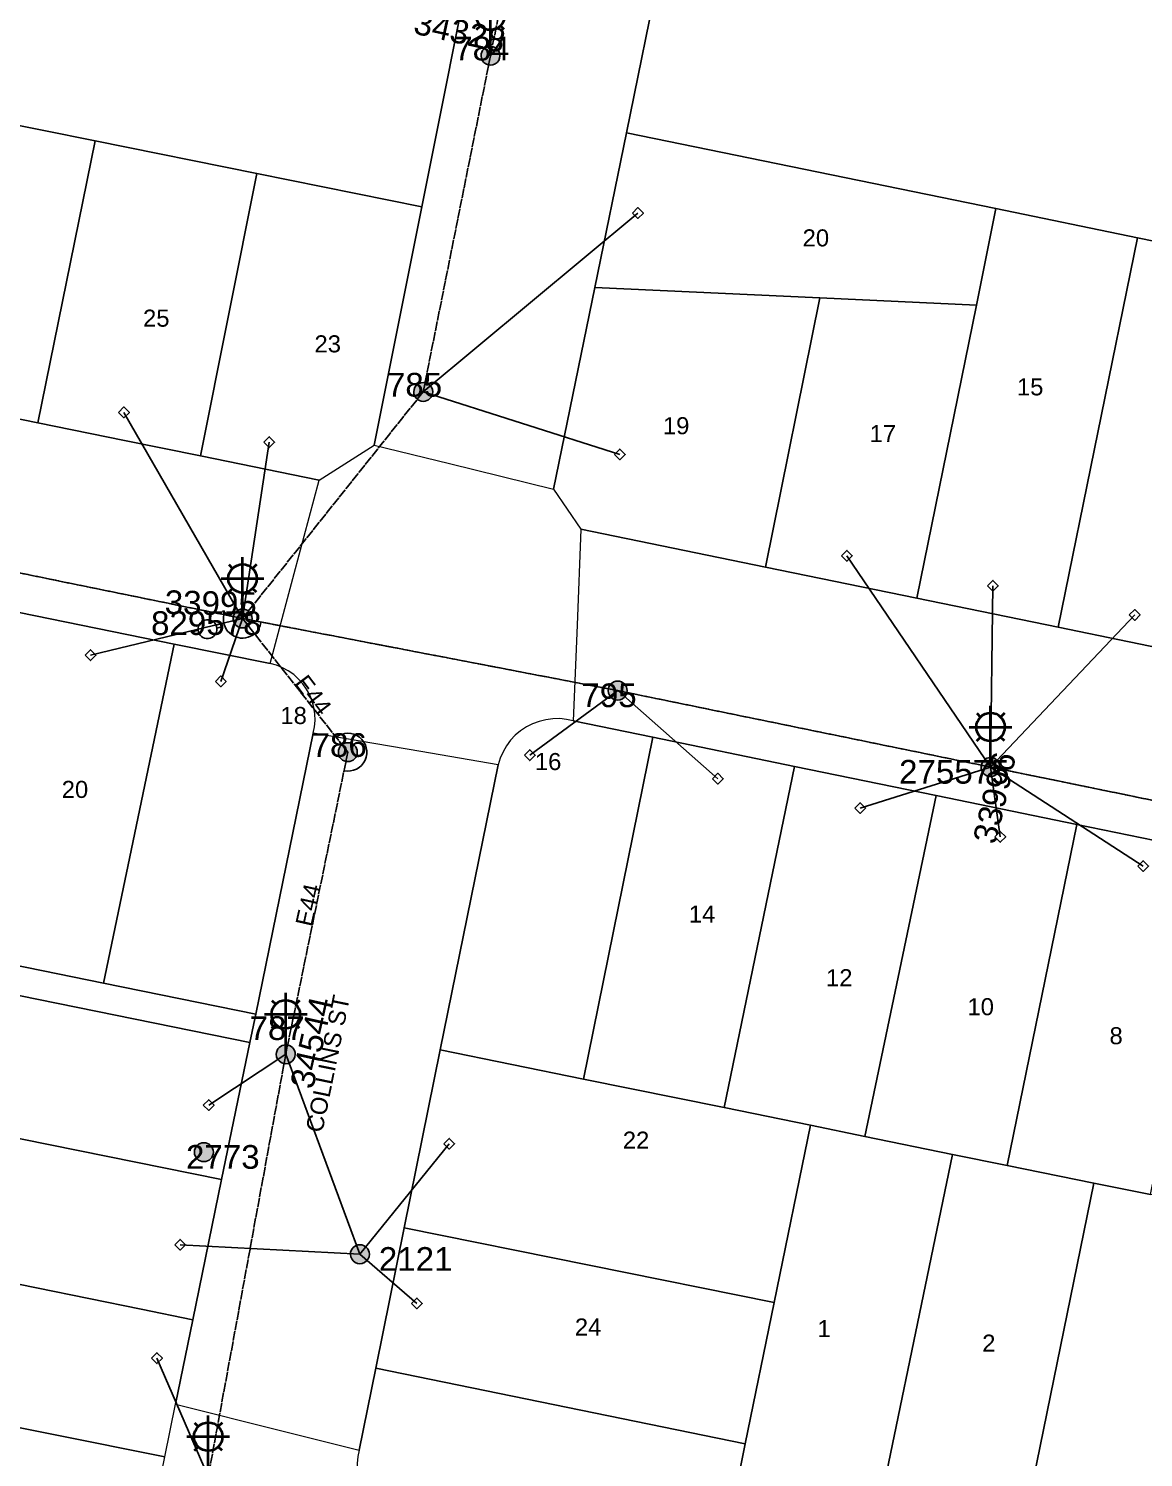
# Model space of a CAD drawing. Header units: metres. Extents: x 291879 to 294448, y 6259965 to 6261176.
# Drawn here: x 293899.6 to 294017.3, y 6260637.2 to 6260788 of the extents above; entities that cross this region are included whole.
import ezdxf
from ezdxf.enums import TextEntityAlignment as Align

# ---------------------------------------------------------------- set-up
doc = ezdxf.new("R2010")
doc.units = ezdxf.units.M
doc.linetypes.add('Cable Exist OH', pattern=[1, 1, 0])
doc.layers.get('0').update_dxf_attribs({"color": 6})
doc.layers.add('Cadastre Land Parcels_SP_EXT', color=9, linetype='Continuous', lineweight=5)
doc.layers.add('Cadastre Roads_SP_EXT', color=9, linetype='Continuous', lineweight=5)
for name, color, linetype in [('Equip_SP_LV_EXT', 7, 'Continuous'), ('Equip_SP_SL_EXT', 7, 'Continuous'), ('Mains_HV_EXT', 7, 'Continuous'), ('Mains_LV_EXT', 7, 'Continuous'), ('Mains_SL_EXT', 7, 'Continuous'), ('Services_SP_EXT', 7, 'Continuous'), ('SupportsOH_SP_TR_HV_LV_SL_EXT', 7, 'Continuous')]:
    doc.layers.add(name, color=color, linetype=linetype)
doc.styles.add('iecARIAL', font='arial.ttf', dxfattribs={"height": 2})
doc.styles.add('POLE_LABEL', font='arial.ttf')
doc.styles.get("Standard").update_dxf_attribs({"font": 'arial.ttf'})

# ---------------------------------------------------------------- blocks, each defined once
blk = doc.blocks.new('LV_OH_LINKS_OPEN_EXT')
for p, q in [((-0.17, 4.97), (-0.17, 5.46)), ((0.17, 4.97), (0.17, 5.46)), ((-0.17, 3), (-0.17, 2.5)), ((0.17, 3), (0.17, 2.5))]:
    blk.add_line(p, q)
blk.add_lwpolyline([(0, 2.99, 1), (0, 4.98, 1)], format="xyb", close=True)
at = {"flags": 9}
for tag, p in [('ACTUAL_STATUS', (0, 0)), ('CONSTRUCTED_VOLTAGE', (0, -0.2)), ('OPERATING_VOLTAGE', (0, -0.6)), ('ORIENTATION', (0, -0.8)), ('OWNED_BY', (0, -1)), ('STATE', (0, -1.2)), ('SWITCH_TYPE', (0, -1.4)), ('NO_PHASES', (0, -0.4)), ('USAGE', (0, -1.6)), ('LEGEND', (0, -1.8)), ('NOTES', (0, -2))]:
    blk.add_attdef(tag, text='', height=0.2, dxfattribs=at).set_placement(p, align=Align.MIDDLE_LEFT)
at = {"flags": 1}
blk.add_attdef('Z', (0, 0), '', height=0.2, dxfattribs=at)
blk = doc.blocks.new('SL_LANTERN_EXT')
at = {"lineweight": 40}
for p, q in [((0, 1.97), (0, 6.47)), ((-1.46, 5.68), (-1.06, 5.28)), ((1.46, 5.68), (1.06, 5.28)), ((-2.25, 4.22), (2.25, 4.22)), ((-1.46, 2.76), (-1.06, 3.16)), ((1.46, 2.76), (1.06, 3.16)), ((0, 0), (0, 2.72))]:
    blk.add_line(p, q, dxfattribs=at)
blk.add_circle((0, 4.22), 1.5, dxfattribs=at)
at = {"style": 'iecARIAL', "flags": 8}
blk.add_attdef('ASSET_NUM', (1.5, 1.5), '', height=2.5, dxfattribs=at)
for tag, p, height, flags in [('OPERATING_VOLTAGE', (0.98, -1.65), 0.2, 9), ('CONSTRUCTED_VOLTAGE', (0.98, -0.65), 0.2, 9), ('CONTROL_TYPE', (0.98, -0.85), 0.2, 9), ('LANTERN_PURPOSE', (0.98, -1.05), 0.2, 9), ('LANTERN_TYPE', (0.98, -1.25), 0.2, 9), ('NO_PHASES', (0.98, -1.45), 0.2, 9), ('LNUMBER', (2.18, -3.25), 2.5, 8), ('ORIENTATION', (0.98, -1.85), 0.2, 9), ('OWNED_BY', (0.98, -2.05), 0.2, 9), ('STATE', (0.98, -2.25), 0.2, 9), ('USAGE', (0.98, -2.45), 0.2, 9), ('CEXIST', (0.98, -2.65), 0.2, 9), ('CNEW', (0.98, -2.85), 0.2, 9), ('CNUMBER', (0.98, -3.05), 0.2, 9), ('CREMOVE', (0.98, -3.25), 0.2, 9), ('CREPLACE', (0.98, -3.45), 0.2, 9), ('LKINGHEIGHT', (0.98, -3.65), 0.2, 9), ('LBRACKET', (0.98, -3.85), 0.2, 9), ('LBRACKETVOCAB', (0.98, -4.05), 0.2, 9), ('LCATEGORY', (0.98, -4.25), 0.2, 9), ('LCHARGE1', (0.98, -4.45), 0.2, 9), ('LCHARGE1PERCENT', (0.98, -4.65), 0.2, 9), ('LCHARGE2', (0.98, -4.85), 0.2, 9), ('LCHARGE2PERCENT', (0.98, -5.05), 0.2, 9), ('LCHARGE3', (0.98, -5.25), 0.2, 9), ('LCHARGE3PERCENT', (0.98, -5.45), 0.2, 9), ('LEXIST', (0.98, -5.65), 0.2, 9), ('LLAMP', (0.98, -5.85), 0.2, 9), ('LLAMPVOCAB', (0.98, -6.05), 0.2, 9), ('LMAST', (0.98, -6.25), 0.2, 9), ('LMASTVOCAB', (0.98, -6.45), 0.2, 9), ('LNEW', (0.98, -6.65), 0.2, 9), ('LANTNUMBER', (0.98, -6.85), 0.2, 9), ('LOUTREACH', (0.98, -7.25), 0.2, 9), ('LOUTREACHVOCAB', (0.98, -7.45), 0.2, 9), ('LRATECODE', (0.98, -7.65), 0.2, 9), ('LREMOVE', (0.98, -7.85), 0.2, 9), ('LREPLACE', (0.98, -8.05), 0.2, 9), ('LTYPE', (0.98, -8.25), 0.2, 9), ('LTYPEVOCAB', (0.98, -8.45), 0.2, 9), ('LEGEND', (0.98, -8.65), 0.2, 9), ('LOCATION', (0.98, -8.85), 0.2, 9), ('NOTES', (0.98, -9.05), 0.2, 9), ('STREETNAME', (0.98, -9.25), 0.2, 9), ('SUBURB', (0.98, -9.45), 0.2, 1)]:
    blk.add_attdef(tag, p, '', height=height, dxfattribs=dict(flags=flags))
blk = doc.blocks.new('CCP_EXT')
at = {"flags": 9}
for tag, p in [('LIFE_SUPPORT', (0, -1.6)), ('STATE', (0, -1.8)), ('NOTES', (0, -2))]:
    blk.add_attdef(tag, text='', height=0.2, dxfattribs=at).set_placement(p, align=Align.MIDDLE_LEFT)
blk.add_wipeout([(0, 0.57), (0.57, 0), (0, -0.57), (-0.57, 0)])
blk.add_lwpolyline([(-0.57, 0), (0, 0.57), (0.57, 0), (0, -0.57), (-0.57, 0)])
at = {"flags": 1}
blk.add_attdef('Z', (0, 0), '', height=0.2, dxfattribs=at)
at = {"flags": 9}
for tag, p in [('CCP_TYPE', (0, 0)), ('CONSTRUCTED_VOLTAGE', (0, -0.2)), ('OPERATING_VOLTAGE', (0, -0.6)), ('ORIENTATION', (0, -0.8)), ('OWNED_BY', (0, -1)), ('NO_PHASES', (0, -0.4)), ('USAGE', (0, -1.2)), ('LEGEND', (0, -1.4))]:
    blk.add_attdef(tag, text='', height=0.2, dxfattribs=at).set_placement(p, align=Align.MIDDLE_LEFT)
blk = doc.blocks.new('POLE_EXT')
blk.add_hatch(color=256).paths.add_polyline_path([(-1, 0, 1), (1, 0, 1)])
blk.add_lwpolyline([(-1, 0, 1), (1, 0, 1)], format="xyb", close=True)
for tag, height, flags, p in [('pNumber', 2.5, 8, (-17.84, 2.07)), ('OWNED_BY', 0.2, 9, (1.35, -0.4)), ('SPECIAL_USE', 0.2, 9, (1.35, -0.8)), ('STATE', 0.2, 9, (1.35, -1)), ('cLV', 0.2, 9, (1.35, -1.4)), ('hDepth', 0.2, 9, (1.35, -1.6)), ('PARENT', 0.2, 9, (1.35, -0.6)), ('USAGE', 0.2, 9, (1.35, -1.2)), ('hDia', 0.2, 9, (1.35, -1.8)), ('cHV', 0.2, 9, (1.35, -2)), ('LBRACKET', 0.2, 9, (1.35, -2.2)), ('LExisting', 0.2, 9, (1.35, -2.4)), ('LANTNUMBER', 0.2, 9, (1.35, -2.6)), ('LOther', 0.2, 9, (1.35, -2.8)), ('LRemove', 0.2, 9, (1.35, -3)), ('cLinedev', 0.2, 9, (1.35, -3.4)), ('pExisting', 0.2, 9, (1.35, -3.8)), ('pFooting', 0.2, 9, (1.35, -4.4)), ('pNew', 0.2, 9, (1.35, -4.6)), ('LEGEND', 0.2, 9, (1.35, -3.2)), ('LOCATION', 0.2, 9, (1.35, -3.6)), ('PFNUMBER', 0.2, 9, (1.35, -4)), ('NEWPFNUMBER', 0.2, 9, (1.35, -4.2)), ('pRelocate', 0.2, 9, (1.35, -5)), ('pRemove', 0.2, 9, (1.35, -5.2)), ('pReplace', 0.2, 9, (1.35, -5.4)), ('pStay', 0.2, 9, (1.35, -5.6)), ('pType', 0.2, 9, (1.35, -5.8)), ('cspan', 0.2, 9, (1.35, -6)), ('STREETNAME', 0.2, 9, (1.35, -6.2)), ('SUBURB', 0.2, 9, (1.35, -6.4)), ('OPERATED_BY', 0.2, 9, (1.36, -7.01)), ('NOTES', 0.2, 9, (1.35, -6.6)), ('MAINTAINED_BY', 0.2, 9, (1.36, -6.81))]:
    blk.add_attdef(tag, text='', height=height, dxfattribs=dict(flags=flags)).set_placement(p, align=Align.MIDDLE_LEFT)
at = {"style": 'POLE_LABEL'}
for tag, height, flags, p in [('ASSET_NUM', 2.5, 8, (2, 2)), ('STRUCTURE_PLANT_NUMBER', 0.2, 9, (1.35, 0.03)), ('STREET_CODE', 0.2, 9, (1.35, -0.2))]:
    blk.add_attdef(tag, text='', height=height, dxfattribs=dict(at, flags=flags)).set_placement(p, align=Align.MIDDLE_LEFT)
at = {"flags": 1}
blk.add_attdef('Z', (1.35, -7.33), '', height=0.2, dxfattribs=at)

msp = doc.modelspace()

# ---------------------------------------------------------------- linework, layer by layer
at = {"layer": 'Cadastre Land Parcels_SP_EXT', "linetype": 'Continuous'}
for points in [[(293958.79, 6260857.71), (293890.75, 6260871.56), (293884.78, 6260842.03), (293878.77, 6260812.48), (293872.77, 6260783.01), (293889.86, 6260779.56), (293906.66, 6260776.16), (293923.72, 6260772.71), (293941.11, 6260769.2), (293947.05, 6260798.84), (293952.96, 6260828.35), (293958.79, 6260857.71)], [(294035.79, 6260799.16), (294020.2, 6260802.36), (293986.49, 6260809.29), (293969.97, 6260812.65), (293962.71, 6260777.03), (294001.69, 6260769.03), (294016.62, 6260765.95), (294031.66, 6260762.86), (294046.59, 6260759.78), (294051.29, 6260758.83), (294055.03, 6260776.96), (294052.28, 6260795.77), (294035.79, 6260799.16)], [(293906.66, 6260776.16), (293889.86, 6260779.56), (293883.69, 6260749.87), (293900.62, 6260746.42), (293906.66, 6260776.16)], [(294001.69, 6260769.03), (293962.71, 6260777.03), (293959.37, 6260760.68), (293983.11, 6260759.59), (293999.63, 6260758.83), (294001.69, 6260769.03)], [(293923.72, 6260772.71), (293906.66, 6260776.16), (293900.62, 6260746.42), (293909.75, 6260744.56), (293917.79, 6260742.92), (293923.72, 6260772.71)], [(293936.08, 6260744.05), (293941.11, 6260769.2), (293923.72, 6260772.71), (293917.79, 6260742.92), (293930.3, 6260740.37), (293936.08, 6260744.05)], [(294016.62, 6260765.95), (294001.69, 6260769.03), (293999.63, 6260758.83), (293993.36, 6260727.91), (294008.27, 6260724.84), (294016.62, 6260765.95)], [(294031.66, 6260762.86), (294016.62, 6260765.95), (294008.27, 6260724.84), (294023.24, 6260721.77), (294031.66, 6260762.86)], [(293983.11, 6260759.59), (293959.37, 6260760.68), (293955.03, 6260739.43), (293957.91, 6260735.18), (293977.39, 6260731.18), (293983.11, 6260759.59)], [(293999.63, 6260758.83), (293983.11, 6260759.59), (293977.39, 6260731.18), (293993.36, 6260727.91), (293999.63, 6260758.83)], [(293915.01, 6260723.06), (293898.65, 6260726.39), (293891.33, 6260690.58), (293907.54, 6260687.29), (293915.01, 6260723.06)], [(293925.13, 6260721.01), (293915.01, 6260723.06), (293907.54, 6260687.29), (293923.6, 6260684.03), (293929.67, 6260713.65), (293929.8, 6260714.33), (293929.86, 6260715.02), (293929.84, 6260715.71), (293929.74, 6260716.39), (293929.56, 6260717.06), (293929.3, 6260717.7), (293928.97, 6260718.3), (293928.58, 6260718.87), (293928.12, 6260719.38), (293927.61, 6260719.84), (293927.04, 6260720.24), (293926.44, 6260720.57), (293925.8, 6260720.83), (293925.13, 6260721.01)], [(293923.6, 6260684.03), (293907.54, 6260687.29), (293891.33, 6260690.58), (293875.2, 6260693.84), (293859.04, 6260697.12), (293842.87, 6260700.4), (293826.82, 6260703.66), (293810.53, 6260706.96), (293794.48, 6260710.22), (293787.63, 6260714.14), (293782.9, 6260721.83), (293781.58, 6260711.09), (293792.06, 6260707.68), (293849.99, 6260695.86), (293922.97, 6260681.03), (293923.6, 6260684.03)], [(293957.11, 6260714.97), (293956.39, 6260715.12), (293955.67, 6260715.2), (293954.93, 6260715.19), (293954.21, 6260715.09), (293953.5, 6260714.91), (293952.81, 6260714.66), (293952.16, 6260714.32), (293951.55, 6260713.92), (293950.99, 6260713.45), (293950.49, 6260712.92), (293950.06, 6260712.33), (293949.69, 6260711.7), (293949.4, 6260711.03), (293949.18, 6260710.33), (293943.07, 6260680.26), (293958.2, 6260677.17), (293965.51, 6260713.24), (293957.11, 6260714.97)], [(293980.44, 6260710.15), (293965.51, 6260713.24), (293958.2, 6260677.17), (293973.02, 6260674.15), (293980.44, 6260710.15)], [(293995.38, 6260707.1), (293980.44, 6260710.15), (293973.02, 6260674.15), (293982.14, 6260672.29), (293987.87, 6260671.12), (293995.38, 6260707.1)], [(294010.22, 6260704.04), (293995.38, 6260707.1), (293987.87, 6260671.12), (293997.13, 6260669.22), (294002.88, 6260668.05), (294010.22, 6260704.04)], [(294025.32, 6260700.95), (294010.22, 6260704.04), (294002.88, 6260668.05), (294012.02, 6260666.17), (294017.99, 6260664.97), (294025.32, 6260700.95)], [(293919.99, 6260666.57), (293922.97, 6260681.03), (293849.99, 6260695.86), (293847.84, 6260682.61), (293847.64, 6260681.21), (293919.99, 6260666.57)], [(293919.99, 6260666.57), (293847.64, 6260681.21), (293845.43, 6260667.72), (293845.21, 6260666.39), (293911.53, 6260652.87), (293916.97, 6260651.77), (293919.99, 6260666.57)], [(293958.2, 6260677.17), (293943.07, 6260680.26), (293939.27, 6260661.47), (293978.3, 6260653.57), (293982.14, 6260672.29), (293973.02, 6260674.15), (293958.2, 6260677.17)], [(293987.87, 6260671.12), (293982.14, 6260672.29), (293978.3, 6260653.57), (293975.25, 6260638.69), (293972.28, 6260623.81), (293987.1, 6260620.8), (293997.13, 6260669.22), (293987.87, 6260671.12)], [(294002.88, 6260668.05), (293997.13, 6260669.22), (293987.1, 6260620.8), (294002.14, 6260617.74), (294012.02, 6260666.17), (294002.88, 6260668.05)], [(293914.02, 6260637.29), (293915.15, 6260642.85), (293916.97, 6260651.77), (293911.53, 6260652.87), (293845.21, 6260666.39), (293843.03, 6260652.82), (293842.8, 6260651.59), (293914.02, 6260637.29)], [(294017.99, 6260664.97), (294012.02, 6260666.17), (294002.14, 6260617.74), (294016.98, 6260614.73), (294032.86, 6260658.16), (294032.88, 6260661.93), (294017.99, 6260664.97)], [(293978.3, 6260653.57), (293939.27, 6260661.47), (293936.26, 6260646.67), (293975.25, 6260638.69), (293978.3, 6260653.57)], [(293911.02, 6260622.67), (293914.02, 6260637.29), (293842.8, 6260651.59), (293840.54, 6260637.59), (293840.4, 6260636.84), (293911.02, 6260622.67)], [(293975.25, 6260638.69), (293936.26, 6260646.67), (293934.5, 6260638.02), (293934.37, 6260637.32), (293934.32, 6260636.6), (293934.35, 6260635.88), (293934.47, 6260635.17), (293934.68, 6260634.47), (293934.96, 6260633.81), (293935.32, 6260633.19), (293935.75, 6260632.61), (293936.24, 6260632.08), (293936.79, 6260631.62), (293937.39, 6260631.23), (293938.04, 6260630.9), (293938.71, 6260630.66), (293939.42, 6260630.49), (293972.28, 6260623.81), (293975.25, 6260638.69)]]:
    msp.add_lwpolyline(points, close=True, dxfattribs=at)
at = {"layer": 'Mains_LV_EXT', "linetype": 'Cable Exist OH'}
for points in [[(293956.57, 6260826.1), (293948.37, 6260785.15)], [(293948.37, 6260785.15), (293941.27, 6260749.68)], [(293877.81, 6260734.84), (293922.21, 6260725.77)], [(293922.21, 6260725.77), (293961.79, 6260718.16)], [(293922.21, 6260725.77), (293933.32, 6260711.66)], [(293933.32, 6260711.66), (293926.77, 6260679.78)]]:
    msp.add_lwpolyline(points, dxfattribs=at)
at = {"layer": 'Mains_LV_EXT', "linetype": 'Continuous'}
for points in [[(293920.25, 6260726.18, 1.023499), (293924.15, 6260725.3)], [(293932.92, 6260709.7, 1.56817), (293932.08, 6260713.23)]]:
    msp.add_lwpolyline(points, format="xyb", dxfattribs=at)
at = {"layer": 'Mains_SL_EXT', "linetype": 'Cable Exist OH'}
for points in [[(293956.57, 6260826.1), (293948.37, 6260785.15)], [(293838.93, 6260742.76), (293877.81, 6260734.84), (293922.21, 6260725.77)], [(293922.21, 6260725.77), (293933.32, 6260711.66), (293926.77, 6260679.78)]]:
    msp.add_lwpolyline(points, dxfattribs=at)
at = {"layer": 'Services_SP_EXT'}
msp.add_lwpolyline([(293934.59, 6260658.68), (293926.77, 6260679.78)], dxfattribs=at)

# ---------------------------------------------------------------- block references
at = {"layer": 'Equip_SP_LV_EXT', "rotation": 106.233078152199}
msp.add_blockref('LV_OH_LINKS_OPEN_EXT', (293922.33, 6260725.75), dxfattribs=at)
at = {"layer": 'Equip_SP_SL_EXT'}
ref = msp.add_blockref('SL_LANTERN_EXT', (293948.37, 6260785.15), dxfattribs=at)
ref.add_attrib('ASSET_NUM', '34328', dxfattribs={"layer": '0', "height": 2.5, "rotation": 347.5833, "style": 'iecARIAL'}).set_placement((293949.87, 6260786.65), align=Align.MIDDLE_RIGHT)
ref = msp.add_blockref('SL_LANTERN_EXT', (293922.21, 6260725.77), dxfattribs=at)
ref.add_attrib('ASSET_NUM', '33995', dxfattribs={"layer": '0', "height": 2.5, "rotation": 358.6995, "style": 'iecARIAL'}).set_placement((293923.71, 6260727.28), align=Align.MIDDLE_RIGHT)
ref = msp.add_blockref('SL_LANTERN_EXT', (294001.13, 6260710.09), dxfattribs=at)
ref.add_attrib('ASSET_NUM', '33996', dxfattribs={"layer": '0', "height": 2.5, "rotation": 77.1194, "style": 'iecARIAL'}).set_placement((294002.63, 6260711.59), align=Align.MIDDLE_RIGHT)
ref = msp.add_blockref('SL_LANTERN_EXT', (293926.77, 6260679.78), dxfattribs=at)
ref.add_attrib('ASSET_NUM', '34544', dxfattribs={"layer": '0', "height": 2.5, "rotation": 77.3138, "style": 'iecARIAL'}).set_placement((293928.27, 6260681.29), align=Align.TOP_CENTER)
ref = msp.add_blockref('SL_LANTERN_EXT', (293918.59, 6260635.21), dxfattribs=at)
ref.add_attrib('ASSET_NUM', '34004', dxfattribs={"layer": '0', "height": 2.5, "rotation": 76.0416, "style": 'iecARIAL'}).set_placement((293920.09, 6260636.71), align=Align.TOP_RIGHT)
at = {"layer": 'SupportsOH_SP_TR_HV_LV_SL_EXT'}
ref = msp.add_blockref('POLE_EXT', (293948.37, 6260785.15), dxfattribs=dict(at, rotation=359.9747898570142))
ref.add_attrib('ASSET_NUM', '784', dxfattribs={"layer": '0', "height": 2.5, "rotation": 359.9311, "style": 'POLE_LABEL'}).set_placement((293950.37, 6260785.9), align=Align.MIDDLE_RIGHT)
ref = msp.add_blockref('POLE_EXT', (293941.27, 6260749.68), dxfattribs=dict(at, rotation=359.9846938417587))
ref.add_attrib('ASSET_NUM', '785', dxfattribs={"layer": '0', "height": 2.5, "rotation": 359.971, "style": 'POLE_LABEL'}).set_placement((293943.27, 6260750.43), align=Align.MIDDLE_RIGHT)
ref = msp.add_blockref('POLE_EXT', (293922.21, 6260725.77), dxfattribs=at)
ref.add_attrib('ASSET_NUM', '829578', dxfattribs={"layer": '0', "height": 2.5, "style": 'POLE_LABEL'}).set_placement((293924.21, 6260726.53), align=Align.TOP_RIGHT)
ref = msp.add_blockref('POLE_EXT', (293961.79, 6260718.16), dxfattribs=dict(at, rotation=0.002300925748699001))
ref.add_attrib('ASSET_NUM', '795', dxfattribs={"layer": '0', "height": 2.5, "rotation": 359.9817, "style": 'POLE_LABEL'}).set_placement((293963.79, 6260718.91), align=Align.TOP_RIGHT)
ref = msp.add_blockref('POLE_EXT', (293933.32, 6260711.66), dxfattribs=dict(at, rotation=359.9854941637582))
ref.add_attrib('ASSET_NUM', '786', dxfattribs={"layer": '0', "height": 2.5, "style": 'POLE_LABEL'}).set_placement((293935.32, 6260712.41), align=Align.MIDDLE_RIGHT)
ref = msp.add_blockref('POLE_EXT', (294001.13, 6260710.09), dxfattribs=at)
ref.add_attrib('ASSET_NUM', '275575', dxfattribs={"layer": '0', "height": 2.5, "style": 'POLE_LABEL'}).set_placement((294003.13, 6260710.84), align=Align.TOP_RIGHT)
ref = msp.add_blockref('POLE_EXT', (293926.77, 6260679.78), dxfattribs=dict(at, rotation=0.02370953923660579))
ref.add_attrib('ASSET_NUM', '787', dxfattribs={"layer": '0', "height": 2.5, "style": 'POLE_LABEL'}).set_placement((293928.77, 6260680.54), align=Align.BOTTOM_RIGHT)
ref = msp.add_blockref('POLE_EXT', (293918.13, 6260669.45), dxfattribs=at)
ref.add_attrib('ASSET_NUM', '2773', dxfattribs={"layer": '0', "height": 2.5, "style": 'POLE_LABEL'}).set_placement((293920.13, 6260670.2), align=Align.TOP_CENTER)
ref = msp.add_blockref('POLE_EXT', (293934.59, 6260658.68), dxfattribs=dict(at, rotation=0.00610245524654829))
ref.add_attrib('ASSET_NUM', '2121', dxfattribs={"layer": '0', "height": 2.5, "style": 'POLE_LABEL'}).set_placement((293936.59, 6260659.43), align=Align.TOP_LEFT)

# ---------------------------------------------------------------- texts
at = {"layer": 'Cadastre Land Parcels_SP_EXT'}
for s, p in [('20', (293981.3, 6260765.03)), ('25', (293911.71, 6260756.56)), ('23', (293929.8, 6260753.85)), ('15', (294003.91, 6260749.31)), ('19', (293966.56, 6260745.21)), ('17', (293988.37, 6260744.38)), ('18', (293926.2, 6260714.63)), ('16', (293953.05, 6260709.77)), ('20', (293903.13, 6260706.83)), ('14', (293969.29, 6260693.68)), ('12', (293983.77, 6260686.96)), ('10', (293998.69, 6260683.9)), ('8', (294013.68, 6260680.84)), ('22', (293962.33, 6260669.82)), ('24', (293957.27, 6260650.1)), ('1', (293982.87, 6260649.93)), ('2', (294000.25, 6260648.4))]:
    msp.add_text(s, height=1.8, dxfattribs=at).set_placement(p)
at = {"layer": 'Cadastre Roads_SP_EXT'}
msp.add_text('COLLINS ST', height=1.8, rotation=78.4669, dxfattribs=at).set_placement((293930.62, 6260671.42))
at = {"layer": 'Mains_LV_EXT'}
for rotation, p in [(307.0715, (293927.6, 6260718.93)), (77.3138, (293929.52, 6260693.16))]:
    msp.add_text('E44', height=1.8, rotation=rotation, dxfattribs=at).set_placement(p)

# ---------------------------------------------------------------- next in the draw order: block references
at = {"layer": 'Services_SP_EXT'}
for p in [(293963.93, 6260768.55), (293909.7, 6260747.52), (293925.02, 6260744.37), (293962.01, 6260743.08), (293985.97, 6260732.38), (294001.38, 6260729.21), (294016.34, 6260726.14), (293906.17, 6260721.89), (293919.91, 6260719.13), (293952.52, 6260711.34), (293972.35, 6260708.86), (293987.37, 6260705.76), (294002.16, 6260702.73), (294017.23, 6260699.64), (293918.64, 6260674.42), (293944.02, 6260670.34), (293915.62, 6260659.68), (293940.6, 6260653.49), (293913.18, 6260647.71)]:
    msp.add_blockref('CCP_EXT', p, dxfattribs=at)

# ---------------------------------------------------------------- next in the draw order: linework, layer by layer
at = {"layer": 'Cadastre Roads_SP_EXT', "linetype": 'Continuous'}
for points in [[(293977.47, 6260849.74), (293966.77, 6260854.31), (293958.79, 6260857.71), (293952.96, 6260828.35), (293947.05, 6260798.84), (293941.11, 6260769.2), (293936.08, 6260744.05), (293944.04, 6260742.11), (293955.03, 6260739.43), (293959.37, 6260760.68), (293962.71, 6260777.03), (293969.97, 6260812.65), (293977.47, 6260849.74)], [(293977.39, 6260731.18), (293957.91, 6260735.18), (293957.51, 6260725.08), (293957.11, 6260714.97), (293965.51, 6260713.24), (293980.44, 6260710.15), (293995.38, 6260707.1), (294010.22, 6260704.04), (294025.32, 6260700.95), (294040.14, 6260697.9), (294058.14, 6260694.22), (294100.47, 6260685.52), (294121.22, 6260681.27), (294124.43, 6260690.55), (294127.8, 6260700.32), (294105.95, 6260704.8), (294085.44, 6260709.01), (294065.95, 6260713.01), (294053.16, 6260715.63), (294038.32, 6260718.68), (294023.24, 6260721.77), (294008.27, 6260724.84), (293993.36, 6260727.91), (293977.39, 6260731.18)], [(293949.18, 6260710.33), (293941.02, 6260711.72), (293929.67, 6260713.65), (293923.6, 6260684.03), (293922.97, 6260681.03), (293919.99, 6260666.57), (293916.97, 6260651.77), (293915.15, 6260642.85), (293926.37, 6260640.05), (293934.5, 6260638.02), (293936.26, 6260646.67), (293939.27, 6260661.47), (293943.07, 6260680.26), (293949.18, 6260710.33)]]:
    msp.add_lwpolyline(points, close=True, dxfattribs=at)
msp.add_lwpolyline([(293789.91, 6260749.1), (293789.93, 6260748.63), (293801.76, 6260746.21), (293817.95, 6260742.87), (293834.16, 6260739.56), (293850.24, 6260736.28), (293866.46, 6260732.99), (293882.55, 6260729.7), (293898.65, 6260726.39), (293915.01, 6260723.06), (293925.13, 6260721.01), (293927.67, 6260730.53), (293930.3, 6260740.37), (293917.79, 6260742.92), (293909.75, 6260744.56), (293900.62, 6260746.42), (293883.69, 6260749.87), (293866.77, 6260753.32), (293848.81, 6260756.98), (293830.94, 6260760.64), (293789.39, 6260769.11)], dxfattribs=at)
at = {"layer": 'Mains_HV_EXT', "linetype": 'Cable Exist OH'}
msp.add_lwpolyline([(294111.13, 6260687.51), (294072.36, 6260695.47), (293961.79, 6260718.16), (293922.21, 6260725.77), (293877.75, 6260734.85), (293838.93, 6260742.76)], dxfattribs=at)
at = {"layer": 'Mains_LV_EXT', "linetype": 'Cable Exist OH'}
for points in [[(293941.27, 6260749.68), (293922.21, 6260725.77)], [(293961.79, 6260718.16), (294001.13, 6260710.09)], [(294001.13, 6260710.09), (294038.26, 6260702.46)], [(293926.77, 6260679.78), (293918.59, 6260635.21)]]:
    msp.add_lwpolyline(points, dxfattribs=at)
at = {"layer": 'Mains_SL_EXT', "linetype": 'Cable Exist OH'}
for points in [[(293948.37, 6260785.15), (293941.27, 6260749.68), (293922.21, 6260725.77)], [(293922.21, 6260725.77), (293961.79, 6260718.16), (294001.13, 6260710.09)], [(294001.13, 6260710.09), (294038.26, 6260702.46), (294072.36, 6260695.47)], [(293926.77, 6260679.78), (293918.59, 6260635.21)]]:
    msp.add_lwpolyline(points, dxfattribs=at)
at = {"layer": 'Services_SP_EXT'}
for points in [[(293941.27, 6260749.68), (293963.93, 6260768.55)], [(293941.27, 6260749.68), (293962.01, 6260743.08)], [(293909.7, 6260747.52), (293922.21, 6260725.77)], [(293925.02, 6260744.37), (293922.21, 6260725.77)], [(293985.97, 6260732.38), (294001.13, 6260710.09)], [(294001.38, 6260729.21), (294001.13, 6260710.09)], [(293906.17, 6260721.89), (293922.21, 6260725.77)], [(293919.91, 6260719.13), (293922.21, 6260725.77)], [(294016.34, 6260726.14), (294001.13, 6260710.09)], [(293952.52, 6260711.34), (293961.79, 6260718.16)], [(293972.35, 6260708.86), (293961.79, 6260718.16)], [(293987.37, 6260705.76), (294001.13, 6260710.09)], [(294002.16, 6260702.73), (294001.13, 6260710.09)], [(294017.23, 6260699.64), (294001.13, 6260710.09)], [(293918.64, 6260674.42), (293926.77, 6260679.78)], [(293944.02, 6260670.34), (293934.59, 6260658.68)], [(293915.62, 6260659.68), (293934.59, 6260658.68)], [(293940.6, 6260653.49), (293934.59, 6260658.68)], [(293913.18, 6260647.71), (293918.59, 6260635.21)]]:
    msp.add_lwpolyline(points, dxfattribs=at)

doc.saveas('drawing.dxf')
